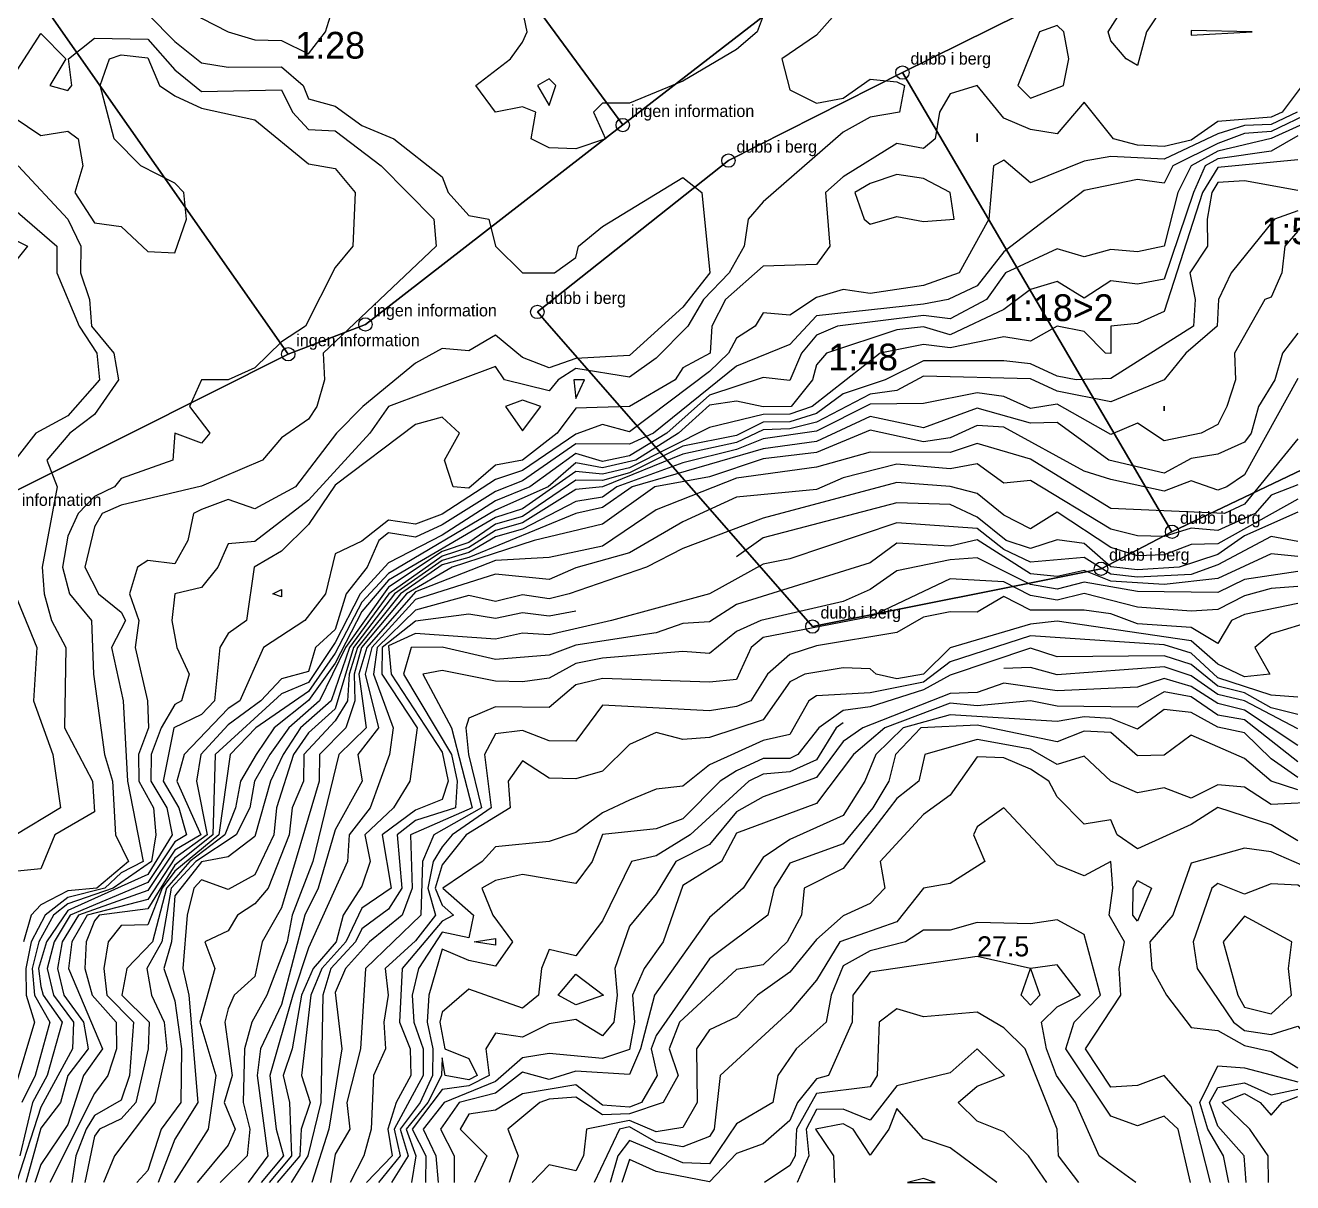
# Model space of a CAD drawing. Header units: metres. Extents: x 304729 to 308942, y 6403920 to 6405836.
# Drawn here: x 305230.8 to 305325.6, y 6404300 to 6404386.5 of the extents above; entities that cross this region are included whole.
import ezdxf

# ---------------------------------------------------------------- set-up
doc = ezdxf.new("R2010")
doc.units = ezdxf.units.M
for name, color, linetype in [('GRANSPUNKTER', 1, 'Continuous'), ('HOJDKURVOR_GRUND', 4, 'Continuous'), ('HOJDKURVOR_STOD', 6, 'Continuous'), ('HOJDKURVOR_TEXT', 2, 'Continuous'), ('TOMTBETECKNINGAR', 3, 'Continuous'), ('TOMTER_1945', 1, 'Continuous')]:
    doc.layers.add(name, color=color, linetype=linetype)

msp = doc.modelspace()

# ---------------------------------------------------------------- linework, layer by layer
at = {"layer": 'GRANSPUNKTER'}
for centre in [(305296.42, 6404382.96, 10.96), (305275.51, 6404379.04, 10.53), (305283.41, 6404376.38, 10.59), (305269.12, 6404365.07, 10.2), (305256.26, 6404364.14, 10.1), (305250.49, 6404361.91, 9.62), (305316.58, 6404348.64, 17.57), (305311.27, 6404345.88, 18.51), (305289.69, 6404341.56, 20.28)]:
    msp.add_circle(centre, 0.5, dxfattribs=at)
at = {"layer": 'HOJDKURVOR_GRUND'}
for points in [[(305248, 6404385.42, 11), (305250, 6404385.36, 11), (305252, 6404384.36, 11), (305253.29, 6404386, 11), (305253.89, 6404388, 11), (305254.06, 6404390, 11), (305252, 6404393, 11), (305250, 6404392.47, 11), (305248, 6404394.58, 11), (305246, 6404394.77, 11), (305244, 6404394, 11), (305242, 6404392.41, 11), (305240.74, 6404392, 11), (305240.96, 6404390, 11), (305242, 6404388.56, 11), (305244, 6404387.04, 11), (305246, 6404386, 11), (305248, 6404385.42, 11)], [(305314, 6404383.5, 11), (305313.14, 6404384, 11), (305312, 6404385.33, 11), (305311.81, 6404386, 11), (305313.07, 6404388, 11), (305314, 6404391.2, 11), (305315, 6404392, 11), (305316, 6404392.24, 11), (305318.17, 6404390, 11), (305316, 6404388, 11), (305314.67, 6404386, 11), (305314, 6404383.5, 11)], [(305238, 6404389.38, 10.5), (305242, 6404385.28, 10.5), (305244, 6404383.68, 10.5), (305246, 6404383.36, 10.5), (305250, 6404383.38, 10.5), (305251.61, 6404382, 10.5), (305252, 6404381, 10.5), (305254, 6404380.46, 10.5), (305256, 6404379, 10.5), (305258.4, 6404378, 10.5), (305262, 6404375.16, 10.5), (305262.45, 6404374, 10.5), (305264, 6404372.27, 10.5), (305265.5, 6404372, 10.5), (305266, 6404370, 10.5), (305268, 6404368, 10.5), (305270.4, 6404368, 10.5), (305272, 6404369.14, 10.5), (305272.2, 6404370, 10.5), (305274, 6404371.46, 10.5), (305280, 6404375.11, 10.5), (305281.43, 6404374, 10.5), (305282.03, 6404368, 10.5), (305280, 6404365.42, 10.5), (305276, 6404361.81, 10.5), (305272, 6404361.59, 10.5), (305270, 6404360.89, 10.5), (305268, 6404361.67, 10.5), (305266, 6404363.34, 10.5), (305264, 6404362.16, 10.5), (305262, 6404362.35, 10.5), (305260, 6404361.24, 10.5), (305256.08, 6404358, 10.5), (305254.1, 6404356, 10.5), (305251.03, 6404352, 10.5), (305248, 6404350.35, 10.5), (305246, 6404351.05, 10.5), (305244, 6404350.31, 10.5), (305243.42, 6404350, 10.5), (305242.98, 6404348, 10.5), (305242, 6404346.25, 10.5), (305240, 6404346.49, 10.5), (305239.23, 6404346, 10.5), (305238.62, 6404344, 10.5), (305239.32, 6404342, 10.5), (305239.04, 6404340, 10.5), (305239.96, 6404336, 10.5), (305240.04, 6404334, 10.5), (305239.29, 6404332, 10.5), (305239.33, 6404330, 10.5), (305240.42, 6404328, 10.5), (305240.59, 6404326, 10.5), (305240.27, 6404324, 10.5), (305237.39, 6404322, 10.5), (305234, 6404320.83, 10.5), (305232.93, 6404320, 10.5), (305231.83, 6404318, 10.5), (305231.34, 6404316, 10.5), (305231.51, 6404314, 10.5), (305232.67, 6404312, 10.5), (305231.56, 6404308, 10.5), (305230.56, 6404306, 10.5)], [(305292, 6404388, 11), (305290, 6404385.75, 11), (305287.4, 6404384, 11), (305288, 6404381.67, 11), (305290, 6404380.67, 11), (305292, 6404381.06, 11), (305294, 6404382.48, 11), (305296, 6404382.27, 11), (305296.57, 6404382, 11), (305296.21, 6404380, 11), (305294, 6404379.64, 11), (305292, 6404378.5, 11), (305286, 6404373.31, 11), (305284.88, 6404372, 11), (305284.59, 6404370, 11), (305283.46, 6404368, 11), (305281.55, 6404366, 11), (305280.38, 6404364, 11), (305278, 6404361.62, 11), (305276, 6404360.19, 11), (305272, 6404360.84, 11), (305270.67, 6404360, 11), (305270, 6404359.17, 11), (305266.67, 6404360, 11), (305266, 6404361, 11), (305258, 6404358, 11), (305256.6, 6404356, 11), (305252, 6404351, 11), (305248, 6404347.92, 11), (305246, 6404347.75, 11), (305245.22, 6404346, 11), (305244, 6404344.48, 11), (305242, 6404344, 11), (305241.78, 6404342, 11), (305242.16, 6404340, 11), (305243.08, 6404338, 11), (305242.5, 6404336, 11), (305242, 6404335.74, 11), (305240.99, 6404334, 11), (305240.25, 6404332, 11), (305240.21, 6404330, 11), (305241.41, 6404328, 11), (305241.8, 6404326, 11), (305240, 6404323.02, 11), (305234, 6404320.35, 11), (305232.41, 6404318, 11), (305231.81, 6404316, 11), (305232, 6404314.67, 11), (305232.16, 6404314, 11), (305233.59, 6404312, 11), (305232.47, 6404308, 11), (305231.37, 6404306, 11), (305230.41, 6404302, 11)], [(305286.3, 6404388, 10.5), (305285.56, 6404386, 10.5), (305284, 6404384.68, 10.5), (305280, 6404382.33, 10.5), (305276, 6404380.67, 10.5), (305274, 6404380.67, 10.5), (305273.33, 6404380, 10.5), (305274.22, 6404378, 10.5), (305272, 6404377.25, 10.5), (305270, 6404377.33, 10.5), (305268.67, 6404378, 10.5), (305269, 6404380, 10.5), (305268, 6404380.4, 10.5), (305266, 6404380, 10.5), (305264.53, 6404382, 10.5), (305267.11, 6404384, 10.5), (305268, 6404385.23, 10.5), (305268.36, 6404386, 10.5), (305268, 6404387.67, 10.5)], [(305306, 6404381.06, 11.5), (305308.46, 6404382, 11.5), (305308.86, 6404384, 11.5), (305308.49, 6404386, 11.5), (305308, 6404386.48, 11.5), (305306.67, 6404386, 11.5), (305305.06, 6404382, 11.5), (305306, 6404381.06, 11.5)], [(305318, 6404385.75, 11.5), (305322.57, 6404386, 11.5), (305318, 6404386.11, 11.5), (305318, 6404385.75, 11.5)], [(305230, 6404379.6, 9.5), (305232, 6404378.25, 9.5), (305234, 6404378.58, 9.5), (305234.78, 6404378, 9.5), (305235.12, 6404376, 9.5), (305234.54, 6404374, 9.5), (305236, 6404371.72, 9.5), (305238, 6404371.47, 9.5), (305240, 6404369.6, 9.5), (305242, 6404369.5, 9.5), (305242.89, 6404372, 9.5), (305242.69, 6404374, 9.5), (305242, 6404374.69, 9.5), (305239.47, 6404376, 9.5), (305237.47, 6404378, 9.5), (305236.42, 6404382, 9.5), (305237.12, 6404384, 9.5), (305238, 6404384.29, 9.5), (305240, 6404384.06, 9.5), (305240.87, 6404382, 9.5), (305242, 6404381.23, 9.5), (305244, 6404380.3, 9.5), (305248, 6404379.44, 9.5), (305252, 6404376.13, 9.5), (305254, 6404375.8, 9.5), (305255.5, 6404374, 9.5), (305255.33, 6404370, 9.5), (305254, 6404368.4, 9.5), (305251.79, 6404364, 9.5), (305250, 6404362.83, 9.5), (305248, 6404360.9, 9.5), (305246, 6404360, 9.5), (305244, 6404360, 9.5), (305243.11, 6404358, 9.5), (305244.62, 6404356, 9.5), (305244, 6404355.27, 9.5), (305242, 6404356, 9.5), (305241.85, 6404354, 9.5), (305238, 6404352.62, 9.5), (305237.5, 6404352, 9.5), (305236, 6404351.27, 9.5), (305234.78, 6404350, 9.5), (305234, 6404348.31, 9.5), (305233.61, 6404346, 9.5), (305234.13, 6404344, 9.5), (305235.78, 6404342, 9.5), (305235.92, 6404338, 9.5), (305236.76, 6404332, 9.5), (305237.34, 6404330, 9.5), (305237.57, 6404326, 9.5), (305238.55, 6404324, 9.5), (305236.18, 6404322, 9.5), (305234, 6404321.81, 9.5), (305232, 6404320.75, 9.5), (305231.26, 6404320, 9.5), (305230.7, 6404318, 9.5)], [(305326.32, 6404382, 11.5), (305324.81, 6404380, 11.5), (305324, 6404379.62, 11.5), (305320, 6404379.31, 11.5), (305318, 6404377.9, 11.5), (305316, 6404377.43, 11.5), (305314, 6404377.53, 11.5), (305312.21, 6404378, 11.5), (305310, 6404380.75, 11.5), (305308, 6404378.38, 11.5), (305306, 6404378.71, 11.5), (305304, 6404379.55, 11.5), (305302, 6404382, 11.5), (305300, 6404381.38, 11.5), (305299.2, 6404380, 11.5), (305298.87, 6404378, 11.5), (305298, 6404377.29, 11.5), (305296, 6404377.65, 11.5), (305292, 6404375.17, 11.5), (305290.67, 6404374, 11.5), (305291, 6404370, 11.5), (305290, 6404368.62, 11.5), (305286, 6404368.5, 11.5), (305283.19, 6404366, 11.5), (305282.17, 6404364, 11.5), (305282.05, 6404362, 11.5), (305280, 6404360.89, 11.5), (305279.43, 6404360, 11.5), (305276, 6404358, 11.5), (305272, 6404357.88, 11.5), (305270.61, 6404356, 11.5), (305268, 6404354, 11.5), (305266, 6404353.61, 11.5), (305264, 6404351.89, 11.5), (305262.83, 6404352, 11.5), (305262.18, 6404354, 11.5), (305263.31, 6404356, 11.5), (305262, 6404357.21, 11.5), (305260, 6404356.65, 11.5), (305254, 6404352.12, 11.5), (305252, 6404349.19, 11.5), (305250, 6404347.2, 11.5), (305247.95, 6404346, 11.5), (305247.38, 6404342, 11.5), (305246, 6404341.04, 11.5), (305245.38, 6404340, 11.5), (305244.98, 6404336, 11.5), (305244, 6404334.98, 11.5), (305241.94, 6404334, 11.5), (305241.15, 6404330, 11.5), (305242.32, 6404328, 11.5), (305242.89, 6404326, 11.5), (305242, 6404325.48, 11.5), (305240, 6404322.44, 11.5), (305234.18, 6404320, 11.5), (305233, 6404318, 11.5), (305232.47, 6404316, 11.5), (305232.93, 6404314, 11.5), (305234.43, 6404312, 11.5), (305234.37, 6404310, 11.5), (305232, 6404305.65, 11.5), (305230.17, 6404300, 11.5)], [(305270, 6404380.5, 10.5), (305270.5, 6404382, 10.5), (305270, 6404382.5, 10.5), (305269.14, 6404382, 10.5), (305270, 6404380.5, 10.5)], [(305325.93, 6404380, 12), (305324, 6404379.09, 12), (305322, 6404379, 12), (305320, 6404378.39, 12), (305316, 6404376.5, 12), (305312, 6404376.69, 12), (305310, 6404376.33, 12), (305306, 6404374.73, 12), (305304, 6404376.42, 12), (305303.23, 6404376, 12), (305302.89, 6404372, 12), (305300.67, 6404368, 12), (305298, 6404367.04, 12), (305294, 6404366.45, 12), (305292, 6404366.75, 12), (305290, 6404366.16, 12), (305288, 6404364.83, 12), (305286, 6404365, 12), (305285.42, 6404364, 12), (305284, 6404363.11, 12), (305283.42, 6404362, 12), (305282, 6404360.61, 12), (305276, 6404356.11, 12), (305274, 6404356.66, 12), (305272, 6404355.94, 12), (305268, 6404353.22, 12), (305266, 6404352.54, 12), (305262, 6404349.95, 12), (305260, 6404349.2, 12), (305258, 6404349.5, 12), (305256, 6404347.95, 12), (305254, 6404347, 12), (305253.27, 6404344, 12), (305251.73, 6404342, 12), (305248.63, 6404340, 12), (305246.88, 6404336, 12), (305246, 6404335.44, 12), (305242.72, 6404332, 12), (305242.15, 6404330, 12), (305243.96, 6404326, 12), (305242, 6404324.86, 12), (305240, 6404321.84, 12), (305234.82, 6404320, 12), (305233.59, 6404318, 12), (305233.25, 6404316, 12), (305233.71, 6404314, 12), (305235.19, 6404312, 12), (305235.52, 6404310, 12), (305234, 6404308, 12), (305233.47, 6404306, 12), (305232, 6404304.06, 12), (305230.86, 6404300, 12)], [(305328, 6404379.86, 13), (305324, 6404378.03, 13), (305320, 6404377.09, 13), (305318.02, 6404376, 13), (305317.01, 6404374, 13), (305316, 6404370, 13), (305314, 6404369.57, 13), (305312, 6404369.74, 13), (305310, 6404369.2, 13), (305308, 6404369.8, 13), (305304.14, 6404368, 13), (305302.7, 6404366, 13), (305300, 6404364.55, 13), (305298, 6404364.81, 13), (305291.56, 6404364, 13), (305290, 6404363.34, 13), (305288.87, 6404362, 13), (305288, 6404359.96, 13), (305286, 6404360.18, 13), (305282, 6404358.85, 13), (305278.8, 6404356, 13), (305276, 6404354.33, 13), (305274, 6404353.9, 13), (305272, 6404354.49, 13), (305268.57, 6404352, 13), (305266, 6404350.95, 13), (305262, 6404348.39, 13), (305258, 6404346.33, 13), (305255.87, 6404344, 13), (305254, 6404340.38, 13), (305252, 6404337.37, 13), (305250, 6404336.52, 13), (305245.02, 6404332, 13), (305244.86, 6404326, 13), (305242, 6404323.73, 13), (305240, 6404320.47, 13), (305236.36, 6404320, 13), (305236, 6404319.57, 13), (305235.38, 6404318, 13), (305235.27, 6404316, 13), (305235.82, 6404314, 13), (305237.62, 6404312, 13), (305237.66, 6404310, 13), (305237, 6404308, 13), (305236, 6404306.67, 13), (305232.67, 6404300, 13)], [(305326, 6404378.23, 13.5), (305324, 6404377.08, 13.5), (305320, 6404376.51, 13.5), (305319.07, 6404376, 13.5), (305318.18, 6404374, 13.5), (305316, 6404367.53, 13.5), (305314, 6404367.15, 13.5), (305312, 6404367.4, 13.5), (305310, 6404366.11, 13.5), (305308, 6404367.35, 13.5), (305306, 6404366.76, 13.5), (305304, 6404365.26, 13.5), (305300, 6404363.37, 13.5), (305298, 6404363.95, 13.5), (305296, 6404363.73, 13.5), (305290.74, 6404362, 13.5), (305290, 6404361.12, 13.5), (305289.7, 6404360, 13.5), (305288.09, 6404358, 13.5), (305286, 6404357.98, 13.5), (305284, 6404358.41, 13.5), (305282, 6404358.1, 13.5), (305279.68, 6404356, 13.5), (305276.48, 6404354, 13.5), (305274, 6404353.42, 13.5), (305272, 6404353.79, 13.5), (305269.92, 6404352, 13.5), (305266, 6404350.25, 13.5), (305258, 6404345.53, 13.5), (305256, 6404343.38, 13.5), (305254, 6404339.56, 13.5), (305252, 6404336.71, 13.5), (305248.08, 6404334, 13.5), (305246.16, 6404332, 13.5), (305245.3, 6404326, 13.5), (305242, 6404323.27, 13.5), (305241.07, 6404322, 13.5), (305240, 6404319.26, 13.5), (305238, 6404319.21, 13.5), (305237.02, 6404318, 13.5), (305236.71, 6404316, 13.5), (305236.92, 6404314, 13.5), (305238.92, 6404312, 13.5), (305238.63, 6404308, 13.5), (305238, 6404306.16, 13.5), (305236, 6404305.01, 13.5), (305235.37, 6404304, 13.5), (305234.6, 6404302, 13.5), (305234.31, 6404300, 13.5)], [(305302, 6404377.78, 12), (305302, 6404378.4, 12), (305302, 6404377.78, 12)], [(305326, 6404376.45, 14), (305320, 6404375.87, 14), (305318.86, 6404374, 14), (305316, 6404365.11, 14), (305314, 6404364.2, 14), (305312, 6404364, 14), (305312, 6404361.96, 14), (305311.6, 6404362, 14), (305310, 6404363.6, 14), (305308, 6404364, 14), (305306, 6404362.88, 14), (305304, 6404363.22, 14), (305300, 6404362.39, 14), (305298, 6404362.65, 14), (305294.76, 6404362, 14), (305289.66, 6404358, 14), (305288, 6404357.42, 14), (305286, 6404357.41, 14), (305282, 6404356.44, 14), (305276, 6404353.41, 14), (305274, 6404352.95, 14), (305272, 6404353.15, 14), (305268, 6404350.36, 14), (305266, 6404349.7, 14), (305258, 6404345.02, 14), (305256, 6404342.69, 14), (305254, 6404338.83, 14), (305252, 6404336.04, 14), (305249.45, 6404334, 14), (305248.1, 6404332, 14), (305246.91, 6404330, 14), (305246.54, 6404328, 14), (305245.74, 6404326, 14), (305243.14, 6404324, 14), (305241.4, 6404322, 14), (305240.33, 6404318, 14), (305238.42, 6404316, 14), (305238.05, 6404314, 14), (305240.09, 6404312, 14), (305240.03, 6404310, 14), (305239.09, 6404306, 14), (305238, 6404304.78, 14), (305236.38, 6404304, 14), (305236, 6404303.48, 14), (305235.28, 6404300, 14)], [(305230.3, 6404376, 9), (305234, 6404372, 9), (305234.98, 6404370, 9), (305234.97, 6404368, 9), (305235.63, 6404366, 9), (305235.78, 6404364, 9), (305237.44, 6404362, 9), (305237.8, 6404360, 9), (305236, 6404357.4, 9), (305234.17, 6404356, 9), (305232.44, 6404354, 9), (305233.21, 6404352, 9), (305232.09, 6404346, 9), (305232.23, 6404344, 9), (305232.8, 6404342, 9), (305233.87, 6404340, 9), (305233.76, 6404334, 9), (305235.85, 6404330, 9), (305236, 6404327.7, 9), (305233.03, 6404326, 9), (305232, 6404323.45, 9), (305230, 6404323.25, 9)], [(305294, 6404371.62, 12), (305296, 6404372.21, 12), (305298, 6404371.83, 12), (305300.29, 6404372, 12), (305300, 6404374, 12), (305298, 6404375.05, 12), (305296, 6404375.35, 12), (305294, 6404374.67, 12), (305292.86, 6404374, 12), (305293.55, 6404372, 12), (305294, 6404371.62, 12)], [(305228, 6404374.44, 8.5), (305233.19, 6404370, 8.5), (305233.18, 6404368, 8.5), (305234.87, 6404364, 8.5), (305236.18, 6404362, 8.5), (305236.37, 6404360, 8.5), (305234, 6404357.32, 8.5), (305231.62, 6404356, 8.5), (305230.04, 6404354, 8.5)], [(305326, 6404374.14, 14.5), (305322, 6404374.88, 14.5), (305320, 6404374.74, 14.5), (305319.55, 6404374, 14.5), (305319.22, 6404372, 14.5), (305319.23, 6404370, 14.5), (305317.92, 6404368, 14.5), (305318.31, 6404366, 14.5), (305318.18, 6404364, 14.5), (305312, 6404360.11, 14.5), (305309.4, 6404360, 14.5), (305308, 6404360.27, 14.5), (305306, 6404361.2, 14.5), (305304, 6404361.42, 14.5), (305298, 6404361.42, 14.5), (305295.13, 6404360, 14.5), (305292, 6404358.96, 14.5), (305290, 6404357.49, 14.5), (305288, 6404356.87, 14.5), (305286, 6404356.83, 14.5), (305284, 6404355.83, 14.5), (305280, 6404355.03, 14.5), (305276, 6404353.05, 14.5), (305274, 6404352.47, 14.5), (305272, 6404352.5, 14.5), (305268, 6404349.78, 14.5), (305266, 6404349.22, 14.5), (305264, 6404347.85, 14.5), (305262, 6404347.17, 14.5), (305258, 6404344.5, 14.5), (305254.78, 6404340, 14.5), (305252.82, 6404336, 14.5), (305250.53, 6404334, 14.5), (305249.12, 6404332, 14.5), (305247.96, 6404330, 14.5), (305247.61, 6404328, 14.5), (305246.59, 6404326, 14.5), (305243.57, 6404324, 14.5), (305241.74, 6404322, 14.5), (305241.05, 6404318, 14.5), (305239.91, 6404316, 14.5), (305240.26, 6404314, 14.5), (305241.21, 6404312, 14.5), (305241.42, 6404310, 14.5), (305240.51, 6404306, 14.5), (305237.5, 6404302, 14.5), (305236.68, 6404300, 14.5)], [(305326, 6404371.11, 15.5), (305325.01, 6404370, 15.5), (305324.79, 6404368, 15.5), (305324, 6404366.17, 15.5), (305323.53, 6404366, 15.5), (305321.24, 6404362, 15.5), (305321.33, 6404360, 15.5), (305320.67, 6404358, 15.5), (305320, 6404356.67, 15.5), (305318.75, 6404356, 15.5), (305316, 6404355.44, 15.5), (305314, 6404356.75, 15.5), (305312, 6404355.92, 15.5), (305308, 6404358.18, 15.5), (305306, 6404357.85, 15.5), (305304, 6404358.76, 15.5), (305302, 6404359.03, 15.5), (305298, 6404358.23, 15.5), (305294, 6404358.19, 15.5), (305290, 6404356.17, 15.5), (305286, 6404355.59, 15.5), (305284, 6404354.79, 15.5), (305280, 6404353.8, 15.5), (305275.06, 6404352, 15.5), (305274, 6404351.22, 15.5), (305272, 6404350.9, 15.5), (305268, 6404348.83, 15.5), (305266, 6404348.27, 15.5), (305264, 6404347.09, 15.5), (305262, 6404346.5, 15.5), (305258.45, 6404344, 15.5), (305255.38, 6404340, 15.5), (305254, 6404335.42, 15.5), (305252, 6404333.61, 15.5), (305250.89, 6404332, 15.5), (305249.62, 6404328, 15.5), (305249.41, 6404326, 15.5), (305248, 6404323, 15.5), (305246, 6404321.9, 15.5), (305244, 6404322.64, 15.5), (305243.43, 6404322, 15.5), (305242.94, 6404320, 15.5), (305242.62, 6404316, 15.5), (305243.06, 6404314, 15.5), (305243.74, 6404306, 15.5), (305242, 6404303.24, 15.5), (305240.76, 6404300, 15.5)], [(305230, 6404370.49, 8), (305231, 6404370, 8), (305230, 6404368.74, 8)], [(305326, 6404363.48, 16), (305324.83, 6404362, 16), (305324.27, 6404360, 16), (305323.05, 6404358, 16), (305322.49, 6404356, 16), (305322, 6404355.35, 16), (305320, 6404354.45, 16), (305318, 6404354.11, 16), (305316, 6404353.03, 16), (305311.85, 6404354, 16), (305308, 6404356.81, 16), (305306, 6404356.75, 16), (305302, 6404357.87, 16), (305298, 6404356.42, 16), (305294, 6404357.25, 16), (305290, 6404355.39, 16), (305286, 6404354.84, 16), (305276.2, 6404352, 16), (305274, 6404350.45, 16), (305272, 6404350, 16), (305264, 6404346.71, 16), (305262, 6404346.17, 16), (305258.89, 6404344, 16), (305255.68, 6404340, 16), (305255.04, 6404338, 16), (305254.92, 6404336, 16), (305254, 6404334.51, 16), (305251.67, 6404332, 16), (305251.63, 6404330, 16), (305250.79, 6404328, 16), (305250.57, 6404326, 16), (305249, 6404322, 16), (305248, 6404320.84, 16), (305246.69, 6404320, 16), (305246, 6404318.82, 16), (305244.25, 6404318, 16), (305245, 6404316, 16), (305243.89, 6404312, 16), (305245.07, 6404308, 16), (305244.51, 6404304, 16), (305241.95, 6404300, 16)], [(305326, 6404360.11, 16.5), (305322, 6404352.89, 16.5), (305320.67, 6404352, 16.5), (305320, 6404351.76, 16.5), (305318, 6404352.46, 16.5), (305316, 6404351.68, 16.5), (305312, 6404352.54, 16.5), (305310, 6404353.18, 16.5), (305304, 6404356.45, 16.5), (305302, 6404356.59, 16.5), (305300, 6404355.67, 16.5), (305298, 6404355.36, 16.5), (305294, 6404356.24, 16.5), (305290, 6404354.57, 16.5), (305286, 6404354.09, 16.5), (305282, 6404352.75, 16.5), (305277.9, 6404352, 16.5), (305274, 6404349.21, 16.5), (305268.89, 6404348, 16.5), (305262.74, 6404346, 16.5), (305259.34, 6404344, 16.5), (305255.98, 6404340, 16.5), (305255.41, 6404338, 16.5), (305255.48, 6404336, 16.5), (305254.8, 6404334, 16.5), (305252.84, 6404332, 16.5), (305252.8, 6404330, 16.5), (305250, 6404320.55, 16.5), (305248.53, 6404318, 16.5), (305248, 6404315.4, 16.5), (305246.44, 6404314, 16.5), (305246, 6404313, 16.5), (305245.76, 6404312, 16.5), (305246.31, 6404308, 16.5), (305245.71, 6404306, 16.5), (305246.53, 6404304, 16.5), (305246, 6404302.8, 16.5), (305243.68, 6404300, 16.5)], [(305272, 6404358.6, 11.5), (305272.64, 6404360, 11.5), (305271.84, 6404360, 11.5), (305272, 6404358.6, 11.5)], [(305268, 6404356.18, 11.5), (305269.38, 6404358, 11.5), (305268, 6404358.48, 11.5), (305266.75, 6404358, 11.5), (305268, 6404356.18, 11.5)], [(305316, 6404357.67, 15.5), (305316, 6404358.04, 15.5), (305316, 6404357.67, 15.5)], [(305326, 6404355.6, 17), (305322, 6404350.71, 17), (305320.5, 6404350, 17), (305312, 6404350.37, 17), (305306, 6404354.06, 17), (305302, 6404355.24, 17), (305300, 6404354.56, 17), (305294, 6404354.59, 17), (305290, 6404353.47, 17), (305284, 6404352.65, 17), (305278, 6404350.29, 17), (305274, 6404347.56, 17), (305270, 6404346.73, 17), (305266, 6404346.5, 17), (305260, 6404344.15, 17), (305256.36, 6404340, 17), (305255.77, 6404338, 17), (305256.31, 6404334, 17), (305254.28, 6404332, 17), (305252.33, 6404324, 17), (305250.78, 6404320, 17), (305250.42, 6404318, 17), (305248.88, 6404314, 17), (305247.76, 6404312, 17), (305247.23, 6404310, 17), (305247.13, 6404306, 17), (305247.63, 6404304, 17), (305247.42, 6404302, 17), (305245.39, 6404300, 17)], [(305260, 6404353.95, 12), (305260, 6404353.95, 12)], [(305326, 6404351.08, 18), (305320, 6404347.75, 18), (305318, 6404347.69, 18), (305316, 6404346.91, 18), (305314, 6404346.84, 18), (305312, 6404347.48, 18), (305308, 6404350.11, 18), (305306, 6404348.87, 18), (305304, 6404349.89, 18), (305302, 6404351.51, 18), (305300, 6404352.03, 18), (305296, 6404352.33, 18), (305286, 6404349.65, 18), (305280, 6404347.39, 18), (305277.27, 6404346, 18), (305271.5, 6404344, 18), (305270, 6404343.62, 18), (305268, 6404343.92, 18), (305266, 6404343.44, 18), (305264, 6404343.89, 18), (305260, 6404342.78, 18), (305257.14, 6404340, 18), (305256.87, 6404338, 18), (305258.35, 6404334, 18), (305258.07, 6404332, 18), (305256.63, 6404328, 18), (305255.06, 6404326, 18), (305254.92, 6404324, 18), (305252, 6404317.55, 18), (305250.83, 6404314, 18), (305249.12, 6404308, 18), (305249.58, 6404304, 18), (305250.13, 6404302, 18), (305248.47, 6404300, 18)], [(305326, 6404350.1, 18.5), (305322, 6404348.34, 18.5), (305320, 6404346.95, 18.5), (305317.12, 6404346, 18.5), (305314, 6404345.8, 18.5), (305312, 6404346.03, 18.5), (305310, 6404347.77, 18.5), (305308, 6404348.04, 18.5), (305306, 6404347.39, 18.5), (305304.18, 6404348, 18.5), (305302, 6404349.73, 18.5), (305300, 6404350.69, 18.5), (305296, 6404350.81, 18.5), (305286, 6404348.2, 18.5), (305284, 6404346.78, 18.5)], [(305326, 6404347.91, 19), (305324, 6404348.3, 19), (305320, 6404346.16, 19), (305318, 6404345.46, 19), (305314, 6404345.26, 19), (305312, 6404345.48, 19), (305310, 6404346.73, 19), (305306, 6404346.37, 19), (305304, 6404347.33, 19), (305302, 6404348.89, 19), (305296, 6404349.3, 19), (305288, 6404346.61, 19), (305286, 6404346.21, 19), (305282, 6404344, 19), (305274.67, 6404342, 19), (305270, 6404340.94, 19), (305268, 6404341.07, 19), (305266, 6404340.62, 19), (305260, 6404341.05, 19), (305258, 6404340.11, 19), (305258.19, 6404338, 19), (305262, 6404332.16, 19), (305262.46, 6404330, 19), (305262, 6404328.63, 19), (305260, 6404327.84, 19), (305257.51, 6404326, 19), (305258.19, 6404322, 19), (305256, 6404320.52, 19), (305254.8, 6404318, 19), (305253.01, 6404316, 19), (305252.19, 6404314, 19), (305251.48, 6404308, 19), (305252.14, 6404306, 19), (305251.47, 6404304, 19), (305251.35, 6404302, 19), (305249.67, 6404300, 19)], [(305326, 6404346.79, 19.5), (305324, 6404347, 19.5), (305320, 6404345.16, 19.5), (305316, 6404344.7, 19.5), (305312, 6404344.94, 19.5), (305310, 6404345.74, 19.5), (305308, 6404345.31, 19.5), (305306, 6404345.5, 19.5), (305302, 6404348.05, 19.5), (305300, 6404347.56, 19.5), (305296, 6404347.8, 19.5), (305294, 6404346.31, 19.5), (305284, 6404343.2, 19.5), (305282, 6404341.9, 19.5), (305280, 6404341.79, 19.5), (305278, 6404341.09, 19.5), (305272, 6404340.17, 19.5), (305270, 6404339.43, 19.5), (305266, 6404339.09, 19.5), (305262, 6404340.02, 19.5), (305259.69, 6404340, 19.5), (305259.12, 6404338, 19.5), (305262.7, 6404332, 19.5), (305263.13, 6404330, 19.5), (305263.01, 6404328, 19.5), (305260, 6404327.06, 19.5), (305258.63, 6404326, 19.5), (305258.98, 6404322, 19.5), (305258, 6404320.45, 19.5), (305256, 6404318.98, 19.5), (305255.53, 6404318, 19.5), (305253.68, 6404316, 19.5), (305253.07, 6404314, 19.5), (305252.92, 6404306, 19.5), (305251.95, 6404302, 19.5), (305250.72, 6404300, 19.5)], [(305326, 6404344.56, 20.5), (305324, 6404344.41, 20.5), (305322, 6404343.86, 20.5), (305320, 6404342.83, 20.5), (305318, 6404342.72, 20.5), (305314, 6404343, 20.5), (305310, 6404344.02, 20.5), (305308, 6404343.52, 20.5), (305306, 6404343.89, 20.5), (305304, 6404344.91, 20.5), (305300, 6404345.13, 20.5), (305294, 6404342.29, 20.5), (305286, 6404340.73, 20.5), (305285.1, 6404340, 20.5), (305284, 6404337.6, 20.5), (305282, 6404337.41, 20.5), (305274, 6404337.68, 20.5), (305272, 6404337.21, 20.5), (305270, 6404335.52, 20.5), (305266, 6404335.57, 20.5), (305264, 6404334.71, 20.5), (305263.76, 6404334, 20.5), (305263.96, 6404332, 20.5), (305264.95, 6404328, 20.5), (305261.39, 6404326, 20.5), (305260.54, 6404324, 20.5), (305260.4, 6404320, 20.5), (305256.26, 6404316, 20.5), (305255.89, 6404310, 20.5), (305254.87, 6404306, 20.5), (305255.1, 6404304, 20.5), (305254, 6404302.14, 20.5), (305253.66, 6404300, 20.5)], [(305250, 6404343.78, 11.5), (305249.33, 6404344, 11.5), (305250, 6404344.33, 11.5), (305250, 6404343.78, 11.5)], [(305230.04, 6404344, 8.5), (305231.69, 6404340, 8.5), (305231.44, 6404336, 8.5), (305232.9, 6404332, 8.5), (305233.47, 6404328, 8.5), (305230, 6404325.91, 8.5)], [(305326, 6404343.29, 21), (305322, 6404342.47, 21), (305321.03, 6404342, 21), (305320, 6404340.29, 21), (305318, 6404341.5, 21), (305314, 6404341.76, 21), (305312, 6404342.52, 21), (305310, 6404342.79, 21), (305306, 6404342.79, 21), (305304, 6404343.8, 21), (305302, 6404342.63, 21), (305300, 6404342.67, 21), (305298, 6404342.25, 21), (305296, 6404341.12, 21), (305290, 6404340.11, 21), (305288, 6404339.48, 21), (305286.33, 6404338, 21), (305285.08, 6404336, 21), (305284, 6404335.58, 21), (305282, 6404335.25, 21), (305274, 6404335.69, 21), (305272, 6404333, 21), (305270, 6404333.02, 21), (305268, 6404333.79, 21), (305266, 6404333.55, 21), (305265.16, 6404332, 21), (305265.66, 6404328, 21), (305262.75, 6404326, 21), (305262, 6404325.09, 21), (305261.32, 6404324, 21), (305260.92, 6404322, 21), (305261.51, 6404320, 21), (305260, 6404318.06, 21), (305257.74, 6404316, 21), (305257.96, 6404314, 21), (305257.63, 6404312, 21), (305257.77, 6404310, 21), (305256.86, 6404308, 21), (305256.69, 6404304, 21), (305256.14, 6404302, 21), (305255.12, 6404300, 21)], [(305272, 6404342.71, 18.5), (305270, 6404342.33, 18.5), (305268, 6404342.59, 18.5), (305266, 6404342.15, 18.5), (305264, 6404342.48, 18.5), (305260, 6404341.96, 18.5), (305257.52, 6404340, 18.5), (305257.5, 6404338, 18.5), (305260.13, 6404334, 18.5), (305259.59, 6404330, 18.5), (305258.37, 6404328, 18.5), (305256.23, 6404326, 18.5), (305256.62, 6404324, 18.5), (305256, 6404322.16, 18.5), (305254.6, 6404320, 18.5), (305254.07, 6404318, 18.5), (305252.35, 6404316, 18.5), (305251.49, 6404314, 18.5), (305250.79, 6404310, 18.5), (305250.11, 6404308, 18.5), (305250.59, 6404306, 18.5), (305250.74, 6404302, 18.5), (305249.07, 6404300, 18.5)], [(305327.25, 6404342, 21.5), (305324, 6404341.02, 21.5), (305322.76, 6404340, 21.5), (305323.89, 6404338, 21.5), (305322, 6404337.79, 21.5), (305320, 6404338.75, 21.5), (305318, 6404340.5, 21.5), (305308, 6404341.95, 21.5), (305306, 6404341.75, 21.5), (305300, 6404339.96, 21.5), (305298, 6404337.99, 21.5), (305296, 6404337.66, 21.5), (305294.45, 6404338, 21.5), (305294, 6404338.41, 21.5), (305292, 6404338.48, 21.5), (305289.11, 6404338, 21.5), (305288, 6404337.44, 21.5), (305286, 6404334.59, 21.5), (305282, 6404333.27, 21.5), (305280, 6404333.12, 21.5), (305278, 6404333.64, 21.5), (305276, 6404332.75, 21.5), (305274, 6404330.74, 21.5), (305272, 6404330.18, 21.5), (305270, 6404330.22, 21.5), (305268, 6404331.52, 21.5), (305266.93, 6404330, 21.5), (305267.08, 6404328, 21.5), (305263.79, 6404326, 21.5), (305262, 6404323.75, 21.5), (305261.47, 6404322, 21.5), (305262, 6404320.73, 21.5), (305262.85, 6404320, 21.5), (305262, 6404319.54, 21.5), (305259, 6404316, 21.5), (305258.82, 6404312, 21.5), (305259.6, 6404310, 21.5), (305259.66, 6404308, 21.5), (305258.56, 6404306, 21.5), (305257.93, 6404304, 21.5), (305258.27, 6404302, 21.5), (305256.35, 6404300, 21.5)], [(305326, 6404336.27, 22), (305324, 6404336.42, 22), (305320, 6404337.73, 22), (305318, 6404339.57, 22), (305316, 6404340.19, 22), (305306, 6404340.86, 22), (305300, 6404338.93, 22), (305298, 6404337.41, 22), (305294, 6404336.61, 22), (305290, 6404336.38, 22), (305289.41, 6404336, 22), (305288, 6404333.49, 22), (305286, 6404333.04, 22), (305282, 6404331.22, 22), (305280, 6404329.64, 22), (305278, 6404329.41, 22), (305276, 6404328.59, 22), (305274, 6404327.65, 22), (305272, 6404326.17, 22), (305270, 6404325.5, 22), (305266, 6404325.1, 22), (305265, 6404324, 22), (305262.06, 6404322, 22), (305264.35, 6404320, 22), (305264, 6404318.29, 22), (305262, 6404318.71, 22), (305260.23, 6404316, 22), (305259.75, 6404314, 22), (305259.89, 6404312, 22), (305260.57, 6404310, 22), (305260.59, 6404308, 22), (305258.42, 6404304, 22), (305258.86, 6404302, 22), (305257.24, 6404300, 22)], [(305326, 6404333.92, 23), (305322, 6404336.02, 23), (305320, 6404336.49, 23), (305318, 6404337.87, 23), (305316, 6404338.55, 23), (305308, 6404337.95, 23), (305306, 6404338.51, 23), (305304, 6404338.43, 23)], [(305326, 6404332.67, 23.5), (305322, 6404335.3, 23.5), (305320, 6404335.82, 23.5), (305318, 6404337.09, 23.5), (305316, 6404337.67, 23.5), (305314, 6404337.04, 23.5), (305308, 6404336.76, 23.5), (305304, 6404337.32, 23.5), (305302, 6404336.62, 23.5), (305300, 6404336.55, 23.5), (305293.46, 6404334, 23.5), (305292, 6404332.97, 23.5), (305290, 6404330.29, 23.5), (305286, 6404328.83, 23.5), (305284, 6404327.71, 23.5), (305282, 6404325.26, 23.5), (305279.47, 6404324, 23.5), (305278, 6404321.59, 23.5), (305276, 6404319.18, 23.5), (305274.92, 6404316, 23.5), (305275.1, 6404314, 23.5), (305274.83, 6404312, 23.5), (305274, 6404310.98, 23.5), (305272, 6404312.18, 23.5), (305270, 6404311.87, 23.5), (305268, 6404310.86, 23.5), (305266, 6404311.16, 23.5), (305265.27, 6404310, 23.5), (305265.52, 6404308, 23.5), (305264, 6404307.23, 23.5), (305262, 6404306.97, 23.5), (305259.75, 6404304, 23.5), (305260.79, 6404302, 23.5), (305260.76, 6404300, 23.5)], [(305326, 6404331.46, 24), (305322, 6404334.58, 24), (305320, 6404334.94, 24), (305318, 6404336.3, 24), (305316, 6404336.69, 24), (305314, 6404335.54, 24), (305308, 6404335.6, 24), (305306, 6404336.02, 24), (305302, 6404335.64, 24), (305300, 6404335.83, 24), (305295.1, 6404334, 24), (305292.76, 6404332, 24), (305290, 6404328.34, 24), (305284, 6404326.13, 24), (305282.9, 6404324, 24), (305280, 6404322.2, 24), (305278.52, 6404318, 24), (305277.12, 6404316, 24), (305276.23, 6404314, 24), (305276.39, 6404312, 24), (305276, 6404309.96, 24), (305274, 6404309.28, 24), (305270, 6404309.66, 24), (305268, 6404309.32, 24), (305266, 6404307.57, 24), (305262.16, 6404306, 24), (305260.57, 6404304, 24), (305261.54, 6404302, 24), (305261.71, 6404300, 24)], [(305326, 6404330.28, 24.5), (305324, 6404331.67, 24.5), (305322, 6404333.62, 24.5), (305320, 6404334.05, 24.5), (305318, 6404335.13, 24.5), (305316, 6404335.36, 24.5), (305314, 6404333.88, 24.5), (305312, 6404334.7, 24.5), (305310, 6404334.8, 24.5), (305308, 6404334.47, 24.5), (305300, 6404334.97, 24.5), (305296.47, 6404334, 24.5), (305294.42, 6404332, 24.5), (305293.6, 6404330, 24.5), (305292, 6404327.44, 24.5), (305288, 6404325.65, 24.5), (305286, 6404324.29, 24.5), (305284.52, 6404322, 24.5), (305282, 6404319.82, 24.5), (305277.87, 6404314, 24.5), (305276.83, 6404310, 24.5), (305276, 6404308.08, 24.5), (305272, 6404308.32, 24.5), (305270, 6404307.7, 24.5), (305268, 6404308.26, 24.5), (305266, 6404306.68, 24.5), (305263.27, 6404306, 24.5), (305261.87, 6404304, 24.5), (305262.9, 6404302, 24.5), (305262.89, 6404300, 24.5)], [(305292, 6404334.37, 23), (305291.47, 6404334, 23), (305290, 6404331.61, 23), (305288, 6404330.69, 23), (305286, 6404330.52, 23), (305284.93, 6404330, 23), (305280.55, 6404326, 23), (305278, 6404324.42, 23), (305276.17, 6404324, 23), (305274, 6404319.56, 23), (305272, 6404316.94, 23), (305270, 6404317.43, 23), (305269.44, 6404316, 23), (305269.2, 6404314, 23), (305268, 6404313.04, 23), (305264, 6404314.47, 23), (305262, 6404312.75, 23), (305261.83, 6404312, 23), (305262.19, 6404310, 23), (305264, 6404309.27, 23), (305264.61, 6404308, 23), (305264, 6404307.69, 23), (305262.22, 6404308, 23), (305262, 6404309.33, 23), (305261.95, 6404308, 23), (305260.92, 6404306, 23), (305259.31, 6404304, 23), (305260.04, 6404302, 23), (305259.7, 6404300, 23)], [(305328, 6404328.47, 25.5), (305324, 6404328.25, 25.5), (305322, 6404329.56, 25.5), (305320, 6404329.73, 25.5), (305318, 6404328.73, 25.5), (305316, 6404329.51, 25.5), (305314, 6404329.12, 25.5), (305312, 6404330, 25.5), (305310, 6404331.87, 25.5), (305308, 6404331.24, 25.5), (305306, 6404332.39, 25.5), (305302, 6404333.12, 25.5), (305298.09, 6404332, 25.5), (305297.65, 6404330, 25.5), (305296, 6404328.71, 25.5), (305292, 6404323.48, 25.5), (305289.08, 6404322, 25.5), (305288.88, 6404320, 25.5), (305287.79, 6404318, 25.5), (305286, 6404316.28, 25.5), (305284, 6404315.92, 25.5), (305279.76, 6404312, 25.5), (305278.97, 6404310, 25.5), (305279.66, 6404308, 25.5), (305278.53, 6404306, 25.5), (305276, 6404305.14, 25.5), (305274, 6404305.07, 25.5), (305272, 6404306.39, 25.5), (305270, 6404306.25, 25.5), (305269.31, 6404306, 25.5), (305266.91, 6404304, 25.5), (305267.68, 6404302, 25.5), (305267.02, 6404300, 25.5)], [(305326, 6404325.55, 26), (305324, 6404326.74, 26), (305320, 6404328.03, 26), (305318, 6404326.77, 26), (305314, 6404324.95, 26), (305312.47, 6404326, 26), (305312, 6404327.12, 26), (305310, 6404326.78, 26), (305308, 6404328.84, 26), (305307.37, 6404330, 26), (305306, 6404330.89, 26), (305304, 6404331.75, 26), (305302, 6404331.83, 26), (305300, 6404328.96, 26), (305298, 6404327.52, 26), (305294.76, 6404324, 26), (305295.1, 6404322, 26), (305294, 6404320.86, 26), (305292, 6404319.93, 26), (305290, 6404318.17, 26), (305288, 6404315.74, 26), (305285.59, 6404314, 26), (305284, 6404312.36, 26), (305282, 6404311.41, 26), (305281.03, 6404310, 26), (305281.06, 6404306, 26), (305280, 6404304.11, 26), (305278, 6404303.8, 26), (305276, 6404304.65, 26), (305272.79, 6404304, 26), (305272.56, 6404302, 26), (305272, 6404300.89, 26), (305270, 6404301.32, 26), (305268.74, 6404300, 26)], [(305319.46, 6404300, 26.5), (305318, 6404305.68, 26.5), (305316, 6404308, 26.5), (305314, 6404307.27, 26.5), (305312, 6404307.13, 26.5), (305310.12, 6404310, 26.5), (305312.75, 6404314, 26.5), (305312.63, 6404316, 26.5), (305313.03, 6404318, 26.5), (305311.89, 6404320, 26.5), (305312.15, 6404322, 26.5), (305312, 6404324, 26.5), (305310, 6404322.92, 26.5), (305308, 6404323.76, 26.5), (305304, 6404328, 26.5), (305302, 6404326.6, 26.5), (305301.74, 6404326, 26.5), (305302.58, 6404324, 26.5), (305300, 6404322.36, 26.5), (305298, 6404322, 26.5), (305296, 6404319.48, 26.5), (305291.75, 6404318, 26.5), (305290, 6404315.12, 26.5), (305288, 6404312.79, 26.5), (305282.8, 6404308, 26.5), (305282.35, 6404304, 26.5), (305282, 6404303.44, 26.5), (305280, 6404302.68, 26.5), (305278, 6404303.02, 26.5), (305276, 6404304.16, 26.5), (305275.26, 6404304, 26.5), (305273.38, 6404300, 26.5)], [(305328, 6404322.98, 26.5), (305324, 6404324.72, 26.5), (305322, 6404325, 26.5), (305318, 6404323.88, 26.5), (305316.63, 6404320, 26.5), (305314.91, 6404318, 26.5), (305315.07, 6404316, 26.5), (305316.17, 6404314, 26.5), (305318, 6404311.6, 26.5), (305320, 6404311.38, 26.5), (305322, 6404310.24, 26.5), (305324, 6404309.8, 26.5), (305326, 6404308.58, 26.5)], [(305314, 6404319.55, 26), (305313.66, 6404320, 26), (305313.67, 6404322, 26), (305314, 6404322.59, 26), (305315.05, 6404322, 26), (305314, 6404319.55, 26)], [(305330, 6404307.34, 27), (305331.41, 6404308, 27), (305334, 6404310, 27), (305332.73, 6404314, 27), (305334.38, 6404316, 27), (305334.46, 6404318, 27), (305334, 6404318.82, 27), (305332.87, 6404320, 27), (305332, 6404320.4, 27), (305328, 6404320.98, 27), (305326, 6404322.24, 27), (305324, 6404322.33, 27), (305322, 6404321.55, 27), (305320, 6404322.36, 27), (305319.55, 6404322, 27), (305318.15, 6404318, 27), (305318.47, 6404316, 27), (305321.17, 6404312, 27), (305322, 6404311.36, 27), (305324, 6404311.06, 27), (305326, 6404311.69, 27), (305327.47, 6404310, 27), (305328.52, 6404308, 27), (305330, 6404307.34, 27)], [(305317.95, 6404300, 27), (305317.04, 6404304, 27), (305316, 6404304.96, 27), (305314, 6404304.24, 27), (305312, 6404304.98, 27), (305308.64, 6404310, 27), (305309.25, 6404312, 27), (305311.22, 6404314, 27), (305310, 6404318.55, 27), (305308, 6404319.65, 27), (305306, 6404319.35, 27), (305302, 6404319.45, 27), (305300, 6404318.86, 27), (305298, 6404318.88, 27), (305296.64, 6404318, 27), (305294, 6404317.32, 27), (305292, 6404316.21, 27), (305291.1, 6404314, 27), (305290.71, 6404312, 27), (305288.47, 6404310, 27), (305287.1, 6404308, 27), (305286.74, 6404306, 27), (305284, 6404304.4, 27), (305282, 6404301.41, 27), (305280, 6404301.47, 27), (305276, 6404303.14, 27), (305275.15, 6404302, 27), (305274.57, 6404300, 27)], [(305266, 6404317.75, 22), (305264.4, 6404318, 22), (305266, 6404318.25, 22), (305266, 6404317.75, 22)], [(305272, 6404313.3, 23), (305270.68, 6404314, 23), (305272, 6404315.59, 23), (305274.06, 6404314, 23), (305272, 6404313.3, 23)], [(305309.62, 6404300, 28), (305308.1, 6404302, 28), (305308, 6404304, 28), (305305.6, 6404310, 28), (305304, 6404311.57, 28), (305302, 6404312.74, 28), (305298, 6404312.4, 28), (305296, 6404313, 28), (305294.67, 6404312, 28), (305294.53, 6404308, 28), (305294, 6404307.16, 28), (305290, 6404306.66, 28), (305288.49, 6404304, 28), (305288.39, 6404302, 28), (305288, 6404301.27, 28), (305286.11, 6404300, 28)], [(305307.23, 6404300, 28.5), (305305.85, 6404302, 28.5), (305304, 6404303.8, 28.5), (305302, 6404304.6, 28.5), (305300.6, 6404306, 28.5), (305302, 6404307.22, 28.5), (305304.05, 6404308, 28.5), (305302, 6404310, 28.5), (305300, 6404308.2, 28.5), (305296, 6404307.24, 28.5), (305294, 6404304.66, 28.5), (305292, 6404305.48, 28.5), (305290, 6404305.47, 28.5), (305289.21, 6404304, 28.5), (305289.42, 6404302, 28.5), (305288.56, 6404300, 28.5)], [(305320.82, 6404300, 26), (305320.43, 6404302, 26), (305319.26, 6404304, 26), (305318.66, 6404306, 26), (305320, 6404308.72, 26), (305322, 6404308.58, 26), (305326, 6404307.54, 26)], [(305322.13, 6404300, 25.5), (305321.97, 6404302, 25.5), (305320, 6404304.21, 25.5), (305319.39, 6404306, 25.5), (305320, 6404307.12, 25.5), (305322, 6404307.45, 25.5), (305324, 6404306.56, 25.5), (305326, 6404306.99, 25.5)], [(305303.47, 6404300, 29), (305300, 6404302.59, 29), (305298, 6404303.28, 29), (305296, 6404305.53, 29), (305295.41, 6404304, 29), (305294, 6404302.06, 29), (305292.73, 6404304, 29), (305292, 6404304.39, 29), (305289.93, 6404304, 29), (305291.26, 6404302, 29), (305291.33, 6404300, 29)], [(305298.86, 6404300, 29.5), (305298, 6404300.3, 29.5), (305296.8, 6404300, 29.5), (305298.86, 6404300, 29.5)]]:
    msp.add_polyline3d(points, dxfattribs=at)
at = {"layer": 'HOJDKURVOR_STOD'}
for points in [[(305230, 6404382.8, 10), (305232, 6404385.87, 10), (305233.87, 6404384, 10), (305232.67, 6404382, 10), (305234, 6404381.61, 10), (305234.3, 6404382, 10), (305234.05, 6404384, 10), (305236, 6404385.53, 10), (305240, 6404385.46, 10), (305242, 6404383.17, 10), (305244, 6404381.55, 10), (305250, 6404381.68, 10), (305250.8, 6404380, 10), (305252, 6404378.7, 10), (305254, 6404378.6, 10), (305257.45, 6404376, 10), (305261.38, 6404372, 10), (305261.55, 6404370, 10), (305253.11, 6404362, 10), (305253.2, 6404360, 10), (305252.64, 6404358, 10), (305252, 6404357.07, 10), (305250, 6404355.67, 10), (305248.57, 6404354, 10), (305244, 6404352.05, 10), (305238, 6404350.62, 10), (305236.59, 6404350, 10), (305236, 6404349, 10), (305235.28, 6404346, 10), (305236.3, 6404344, 10), (305238, 6404342.64, 10), (305238.32, 6404342, 10), (305237.28, 6404340, 10), (305238.15, 6404336, 10), (305238.47, 6404330, 10), (305239.65, 6404324, 10), (305238, 6404323.15, 10), (305236.78, 6404322, 10), (305234, 6404321.32, 10), (305232.31, 6404320, 10), (305231.27, 6404318, 10), (305230.87, 6404316, 10), (305230.9, 6404314, 10), (305231.53, 6404312, 10), (305230, 6404306.91, 10)], [(305327.02, 6404380, 12.5), (305324, 6404378.56, 12.5), (305322, 6404378.4, 12.5), (305320, 6404377.66, 12.5), (305316.64, 6404376, 12.5), (305316, 6404374.69, 12.5), (305314, 6404374.97, 12.5), (305310, 6404374.14, 12.5), (305304, 6404369.57, 12.5), (305302, 6404367.03, 12.5), (305299.83, 6404366, 12.5), (305298, 6404365.65, 12.5), (305290, 6404364.77, 12.5), (305288, 6404362.65, 12.5), (305284, 6404361.03, 12.5), (305277.81, 6404356, 12.5), (305276, 6404355.19, 12.5), (305272, 6404355.22, 12.5), (305268, 6404352.45, 12.5), (305266, 6404351.65, 12.5), (305262, 6404349.17, 12.5), (305260, 6404348.25, 12.5), (305258, 6404348.56, 12.5), (305257.26, 6404348, 12.5), (305256.39, 6404346, 12.5), (305254.82, 6404344, 12.5), (305254, 6404341.33, 12.5), (305252.53, 6404340, 12.5), (305252, 6404338.21, 12.5), (305250, 6404337.66, 12.5), (305248.45, 6404336, 12.5), (305246, 6404334.22, 12.5), (305243.95, 6404332, 12.5), (305243.64, 6404330, 12.5), (305244.42, 6404326, 12.5), (305242, 6404324.25, 12.5), (305240, 6404321.15, 12.5), (305235.46, 6404320, 12.5), (305234.32, 6404318, 12.5), (305234.05, 6404316, 12.5), (305236.61, 6404310, 12.5), (305235.19, 6404308, 12.5), (305234, 6404304.35, 12.5), (305232, 6404301.35, 12.5), (305231.54, 6404300, 12.5)], [(305326, 6404372.62, 15), (305324.25, 6404372, 15), (305321, 6404368, 15), (305320.05, 6404366, 15), (305319.96, 6404364, 15), (305317.62, 6404362, 15), (305316, 6404360, 15), (305312, 6404358.35, 15), (305308, 6404359.16, 15), (305306, 6404360.07, 15), (305298, 6404360.26, 15), (305296, 6404359.21, 15), (305294, 6404358.93, 15), (305290, 6404356.83, 15), (305288, 6404356.33, 15), (305286, 6404356.26, 15), (305284, 6404355.31, 15), (305280, 6404354.44, 15), (305274, 6404352, 15), (305272, 6404351.8, 15), (305268, 6404349.31, 15), (305266, 6404348.75, 15), (305264, 6404347.47, 15), (305262, 6404346.83, 15), (305258.01, 6404344, 15), (305255.08, 6404340, 15), (305253.69, 6404336, 15), (305251.42, 6404334, 15), (305250.11, 6404332, 15), (305249.17, 6404330, 15), (305248, 6404325.86, 15), (305246, 6404324.35, 15), (305244, 6404323.97, 15), (305242, 6404321.44, 15), (305241.77, 6404318, 15), (305241.19, 6404316, 15), (305242, 6404313.58, 15), (305242.5, 6404310, 15), (305242.46, 6404306, 15), (305241, 6404304, 15), (305240, 6404300.9, 15), (305239.16, 6404300, 15)], [(305326, 6404352.16, 17.5), (305324, 6404351.38, 17.5), (305322.79, 6404350, 17.5), (305320, 6404348.75, 17.5), (305318, 6404348.91, 17.5), (305316, 6404348.28, 17.5), (305314, 6404348.33, 17.5), (305312, 6404348.85, 17.5), (305306, 6404352.48, 17.5), (305304, 6404352.27, 17.5), (305302, 6404353.73, 17.5), (305300, 6404353.34, 17.5), (305296, 6404353.7, 17.5), (305292, 6404352.67, 17.5), (305290, 6404351.8, 17.5), (305284, 6404351.24, 17.5), (305280, 6404349.39, 17.5), (305276, 6404347.07, 17.5), (305272, 6404345.96, 17.5), (305270, 6404345.08, 17.5), (305266, 6404345.47, 17.5), (305260, 6404343.59, 17.5), (305256.75, 6404340, 17.5), (305256.24, 6404338, 17.5), (305257.24, 6404334, 17.5), (305255.69, 6404332, 17.5), (305256.03, 6404330, 17.5), (305254, 6404326.36, 17.5), (305252.74, 6404322, 17.5), (305251.73, 6404320, 17.5), (305250, 6404313.32, 17.5), (305248.41, 6404310, 17.5), (305248.17, 6404308, 17.5), (305248.96, 6404302, 17.5), (305247.49, 6404300, 17.5)], [(305326, 6404345.67, 20), (305322, 6404345.08, 20), (305320, 6404344.11, 20), (305314, 6404344.18, 20), (305310, 6404344.88, 20), (305308, 6404344.36, 20), (305306, 6404344.71, 20), (305302, 6404346.69, 20), (305300, 6404346.55, 20), (305296, 6404345.72, 20), (305294, 6404344.33, 20), (305292, 6404343.44, 20), (305285.83, 6404342, 20), (305284, 6404341.19, 20), (305282, 6404339.54, 20), (305280, 6404339.7, 20), (305274, 6404339.19, 20), (305272, 6404338.79, 20), (305270, 6404337.71, 20), (305268, 6404337.42, 20), (305266, 6404337.47, 20), (305262, 6404338.28, 20), (305260.55, 6404338, 20), (305262.69, 6404334, 20), (305264.24, 6404328, 20), (305259.64, 6404326, 20), (305259.76, 6404322, 20), (305259, 6404320, 20), (305256.58, 6404318, 20), (305254.78, 6404316, 20), (305254, 6404314.21, 20), (305254.5, 6404310, 20), (305253.52, 6404304, 20), (305252.25, 6404300, 20)], [(305326, 6404334.99, 22.5), (305324, 6404335.49, 22.5), (305322, 6404336.61, 22.5), (305320, 6404337.11, 22.5), (305318, 6404338.72, 22.5), (305316, 6404339.38, 22.5), (305308, 6404339.3, 22.5), (305306, 6404339.94, 22.5), (305300, 6404337.93, 22.5), (305298, 6404336.84, 22.5), (305294, 6404335.56, 22.5), (305292, 6404335.28, 22.5), (305290.16, 6404334, 22.5), (305288.6, 6404332, 22.5), (305288, 6404331.7, 22.5), (305286, 6404331.69, 22.5), (305284, 6404330.78, 22.5), (305282.78, 6404330, 22.5), (305280, 6404327.18, 22.5), (305278, 6404326.45, 22.5), (305274, 6404326.03, 22.5), (305273.22, 6404324, 22.5), (305272, 6404322.36, 22.5), (305268, 6404323.02, 22.5), (305266, 6404322.58, 22.5), (305264.97, 6404322, 22.5), (305265.8, 6404320, 22.5), (305267.27, 6404318, 22.5), (305266, 6404316.19, 22.5), (305264, 6404316.61, 22.5), (305262, 6404317.46, 22.5), (305261.01, 6404314, 22.5), (305260.87, 6404312, 22.5), (305261.3, 6404310, 22.5), (305261.27, 6404308, 22.5), (305260.35, 6404306, 22.5), (305258.86, 6404304, 22.5), (305259.45, 6404302, 22.5), (305258.21, 6404300, 22.5)], [(305326, 6404329.35, 25), (305324, 6404330, 25), (305322, 6404331.7, 25), (305318, 6404333.43, 25), (305316, 6404331.95, 25), (305314, 6404331.89, 25), (305312, 6404333.63, 25), (305310, 6404333.75, 25), (305308, 6404332.95, 25), (305302, 6404334.18, 25), (305297.79, 6404334, 25), (305295.91, 6404332, 25), (305295.41, 6404330, 25), (305294.21, 6404328, 25), (305292, 6404325.31, 25), (305288, 6404323.87, 25), (305286.82, 6404322, 25), (305286.36, 6404320, 25), (305282, 6404316.73, 25), (305278, 6404311, 25), (305277.64, 6404310, 25), (305278.09, 6404308, 25), (305276.92, 6404306, 25), (305276, 6404305.63, 25), (305274, 6404305.8, 25), (305272, 6404307.3, 25), (305268, 6404306.64, 25), (305266, 6404305.41, 25), (305264, 6404305.11, 25), (305263.36, 6404304, 25), (305265.35, 6404302, 25), (305264.43, 6404300, 25)], [(305322, 6404313.11, 27.5), (305324, 6404312.62, 27.5), (305325.52, 6404314, 27.5), (305325.29, 6404316, 27.5), (305325.55, 6404318, 27.5), (305322, 6404319.92, 27.5), (305320.41, 6404318, 27.5), (305321.49, 6404314, 27.5), (305322, 6404313.11, 27.5)], [(305313.87, 6404300, 27.5), (305311.14, 6404302, 27.5), (305309.36, 6404306, 27.5), (305307.93, 6404308, 27.5), (305307.19, 6404310, 27.5), (305306.81, 6404312, 27.5), (305308, 6404313.14, 27.5), (305309.73, 6404314, 27.5), (305308, 6404316.28, 27.5), (305306, 6404316, 27.5), (305306.69, 6404314, 27.5), (305306, 6404313.26, 27.5), (305305.31, 6404314, 27.5), (305306, 6404316, 27.5), (305302, 6404316.91, 27.5), (305294, 6404315.73, 27.5), (305292.7, 6404314, 27.5), (305292.65, 6404312, 27.5), (305290.88, 6404308, 27.5), (305290, 6404307.76, 27.5), (305288.58, 6404306, 27.5), (305288, 6404304.65, 27.5), (305286, 6404302.9, 27.5), (305284, 6404302.19, 27.5), (305282, 6404300.05, 27.5), (305278, 6404300.83, 27.5), (305276, 6404301.73, 27.5), (305275.44, 6404300, 27.5)], [(305323.8, 6404300, 25), (305323.78, 6404302, 25), (305322.4, 6404304, 25), (305320.33, 6404306, 25), (305322, 6404306.65, 25), (305323.16, 6404306, 25), (305324, 6404305.05, 25), (305324.82, 6404306, 25), (305326, 6404306.45, 25)]]:
    msp.add_polyline3d(points, dxfattribs=at)
at = {"layer": 'TOMTER_1945'}
for points in [[(305250.487, 6404361.909), (305226.692, 6404349.983), (305217.868, 6404363.301), (305215.061, 6404377.487), (305216.23, 6404392.483), (305224.595, 6404398.827), (305248.267, 6404416.099), (305258.504, 6404423.435), (305301.011, 6404409.529), (305306.898, 6404400.862), (305296.539, 6404395.311), (305275.514, 6404379.045), (305256.263, 6404364.14), (305250.487, 6404361.909)], [(305275.514, 6404379.045), (305296.539, 6404395.311), (305306.898, 6404400.862), (305301.011, 6404409.529), (305258.504, 6404423.435), (305248.267, 6404416.099), (305275.514, 6404379.045)], [(305250.487, 6404361.909), (305256.263, 6404364.14), (305275.514, 6404379.045), (305248.267, 6404416.099), (305224.595, 6404398.827), (305250.487, 6404361.909)], [(305250.487, 6404361.909), (305224.595, 6404398.827), (305216.23, 6404392.483), (305215.061, 6404377.487), (305217.868, 6404363.301), (305226.692, 6404349.983), (305250.487, 6404361.909)], [(305316.578, 6404348.64), (305311.269, 6404345.88), (305289.687, 6404341.561), (305269.691, 6404364.422), (305269.125, 6404365.069), (305283.411, 6404376.379), (305296.422, 6404382.961), (305322.739, 6404395.991), (305340.74, 6404363.276), (305339.87, 6404359.739), (305316.578, 6404348.64)], [(305316.578, 6404348.64), (305339.87, 6404359.739), (305340.74, 6404363.276), (305322.739, 6404395.991), (305296.422, 6404382.961), (305316.578, 6404348.64)], [(305316.578, 6404348.64), (305296.422, 6404382.961), (305283.411, 6404376.379), (305269.125, 6404365.069), (305269.691, 6404364.422), (305289.687, 6404341.561), (305311.269, 6404345.88), (305316.578, 6404348.64)]]:
    msp.add_lwpolyline(points, close=True, dxfattribs=at)

# ---------------------------------------------------------------- texts
at = {"layer": 'GRANSPUNKTER'}
for s, p in [('dubb i berg', (305297.02, 6404383.56, 10.96)), ('ingen information', (305276.11, 6404379.64, 10.53)), ('dubb i berg', (305284.01, 6404376.98, 10.59)), ('dubb i berg', (305269.72, 6404365.67, 10.2)), ('ingen information', (305256.86, 6404364.74, 10.1)), ('ingen information', (305251.09, 6404362.51, 9.62)), ('ingen information', (305227.29, 6404350.58, 8.02)), ('dubb i berg', (305317.18, 6404349.24, 17.57)), ('dubb i berg', (305311.87, 6404346.48, 18.51)), ('dubb i berg', (305290.29, 6404342.16, 20.28))]:
    msp.add_text(s, height=0.9, dxfattribs=at).set_placement(p)
at = {"layer": 'HOJDKURVOR_TEXT'}
msp.add_text('27.5', height=1.5, dxfattribs=at).set_placement((305302, 6404316.91, 27.5))
at = {"layer": 'TOMTBETECKNINGAR'}
for s, p in [('1:28', (305251.025, 6404384.004)), ('1:57', (305323.27, 6404370.121)), ('1:18>2', (305303.953, 6404364.392)), ('1:48', (305290.883, 6404360.702))]:
    msp.add_text(s, height=2, dxfattribs=at).set_placement(p)

doc.saveas('drawing.dxf')
